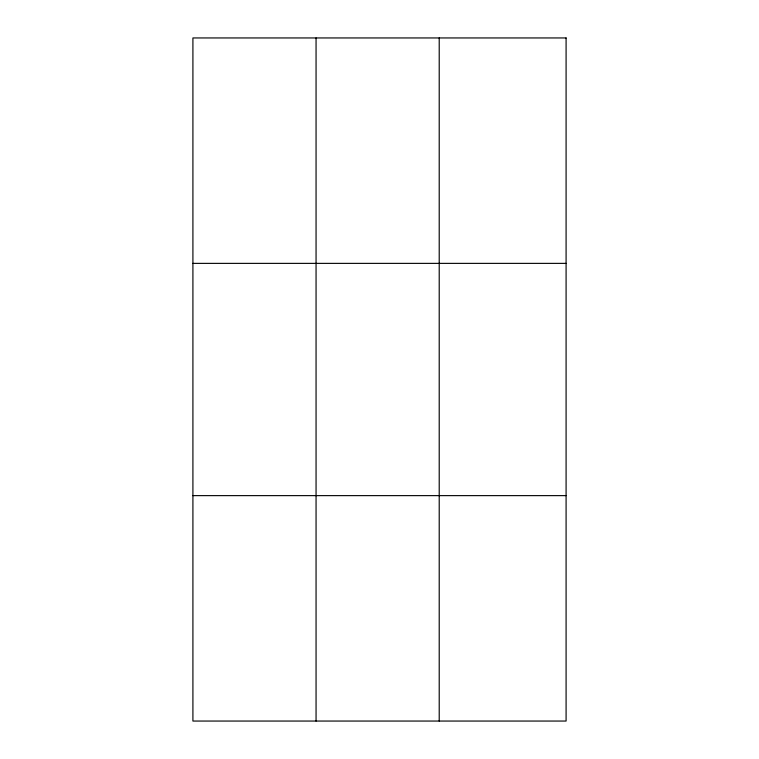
<?xml version="1.0" encoding="UTF-8"?>
<svg xmlns="http://www.w3.org/2000/svg" width="759" height="759" viewBox="0 0 759 759"><rect width="100%" height="100%" fill="white"/><g stroke="black" fill="none" stroke-linecap="round" stroke-linejoin="round"><path stroke-width="1.14" d="M316.057 37.95L316.057 721.05M439.214 37.95L439.214 721.05M192.909 263.373L566.091 263.373M192.909 495.627L566.091 495.627M566.091 37.95L566.091 721.05L192.909 721.05L192.909 37.95L566.091 37.95"/></g></svg>
